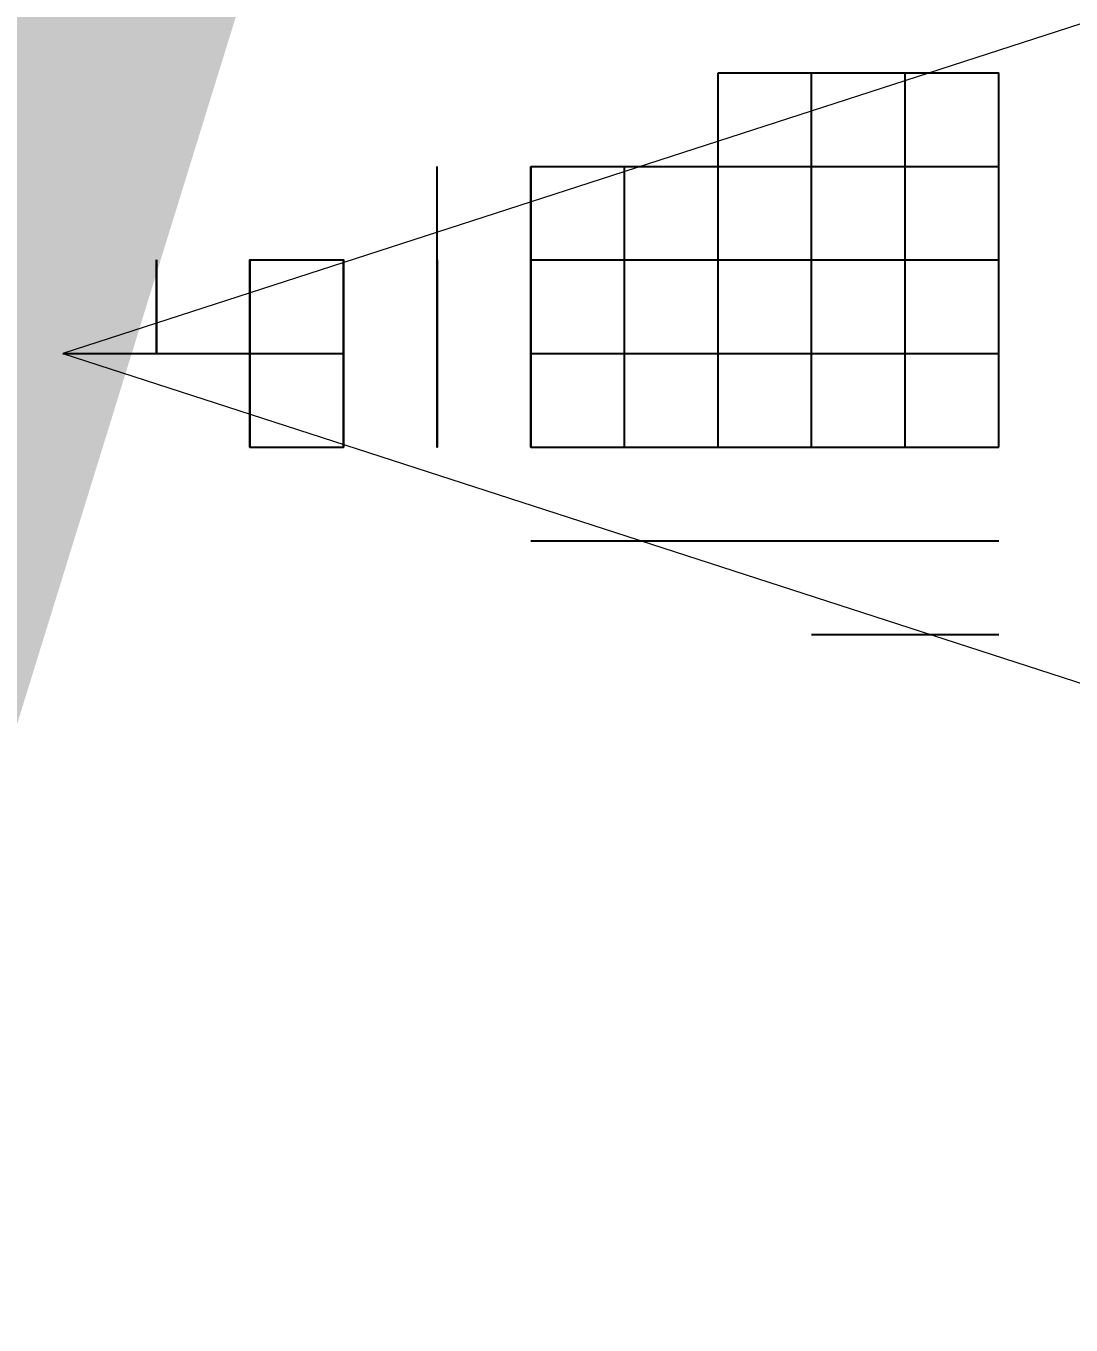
# Model space of a CAD drawing. Header units: millimetres. Extents: x 6 to 745025, y -1528 to 119936.
# Drawn here: x 176.273 to 176.746, y 109.43 to 110.017 of the extents above; entities that cross this region are included whole.
import ezdxf

# ---------------------------------------------------------------- set-up
doc = ezdxf.new("R2010")
doc.units = ezdxf.units.MM
doc.header["$MEASUREMENT"] = 0
doc.layers.get('0').update_dxf_attribs({"linetype": 'CONTINUOUS'})
doc.styles.add('Times New Roman$101H0', font='')
doc.styles.get('Times New Roman$101H0').set_extended_font_data('Times New Roman', bold=True)

msp = doc.modelspace()

# ---------------------------------------------------------------- linework, layer by layer
at = {"color": 0, "linetype": 'Continuous', "lineweight": 25, "true_color": 0x000005}
for p, q in [((176.67111, 109.99611), (176.71344, 109.99611)), ((176.67111, 109.99611), (176.71344, 109.99611)), ((176.71344, 109.99611), (176.71344, 109.99611)), ((176.71344, 109.99611), (176.71344, 109.99611)), ((176.37477, 109.91144), (176.41711, 109.91144)), ((176.37477, 109.91144), (176.41711, 109.91144)), ((176.37477, 109.91144), (176.41711, 109.91144)), ((176.41711, 109.91144), (176.41711, 109.91144)), ((176.41711, 109.91144), (176.41711, 109.91144)), ((176.45944, 109.91144), (176.45944, 109.91144)), ((176.45944, 109.91144), (176.45944, 109.91144)), ((176.45944, 109.91144), (176.45944, 109.91144)), ((176.45944, 109.91144), (176.45944, 109.91144)), ((176.45944, 109.91144), (176.45944, 109.91144)), ((176.45944, 109.91144), (176.45944, 109.91144)), ((176.45944, 109.91144), (176.45944, 109.91144)), ((176.29011, 109.86911), (176.29011, 109.86911)), ((176.45944, 109.86911), (176.45944, 109.86911)), ((176.45944, 109.86911), (176.45944, 109.86911)), ((176.45944, 109.86911), (176.45944, 109.86911)), ((176.45944, 109.86911), (176.45944, 109.86911)), ((176.45944, 109.86911), (176.45944, 109.86911)), ((176.45944, 109.86911), (176.45944, 109.86911)), ((176.45944, 109.86911), (176.45944, 109.86911)), ((176.37477, 109.82678), (176.41711, 109.82678)), ((176.37477, 109.82678), (176.41711, 109.82678)), ((176.37477, 109.82678), (176.41711, 109.82678)), ((176.41711, 109.82678), (176.41711, 109.82678)), ((176.41711, 109.82678), (176.41711, 109.82678)), ((176.45944, 109.82678), (176.45944, 109.82678)), ((176.45944, 109.82678), (176.45944, 109.82678)), ((176.45944, 109.82678), (176.45944, 109.82678)), ((176.45944, 109.82678), (176.45944, 109.82678)), ((176.45944, 109.82678), (176.45944, 109.82678)), ((176.45944, 109.82678), (176.45944, 109.82678)), ((176.45944, 109.82678), (176.45944, 109.82678)), ((176.50177, 109.78444), (176.50177, 109.78444)), ((176.50177, 109.78444), (176.50177, 109.78444)), ((176.50177, 109.78444), (176.50177, 109.78444)), ((176.50177, 109.78444), (176.50177, 109.78444)), ((176.50177, 109.78444), (176.50177, 109.78444)), ((176.50177, 109.78444), (176.50177, 109.78444)), ((176.54411, 109.78444), (176.54411, 109.78444)), ((176.54411, 109.78444), (176.54411, 109.78444)), ((176.54411, 109.78444), (176.54411, 109.78444)), ((176.54411, 109.78444), (176.54411, 109.78444)), ((176.54411, 109.78444), (176.54411, 109.78444)), ((176.54411, 109.78444), (176.54411, 109.78444)), ((176.54411, 109.78444), (176.54411, 109.78444)), ((176.58644, 109.78444), (176.58644, 109.78444)), ((176.58644, 109.78444), (176.58644, 109.78444)), ((176.58644, 109.78444), (176.58644, 109.78444)), ((176.58644, 109.78444), (176.58644, 109.78444)), ((176.58644, 109.78444), (176.58644, 109.78444)), ((176.58644, 109.78444), (176.58644, 109.78444)), ((176.58644, 109.78444), (176.58644, 109.78444)), ((176.62877, 109.78444), (176.62877, 109.78444)), ((176.62877, 109.78444), (176.62877, 109.78444)), ((176.62877, 109.78444), (176.62877, 109.78444)), ((176.62877, 109.78444), (176.62877, 109.78444)), ((176.62877, 109.78444), (176.62877, 109.78444)), ((176.62877, 109.78444), (176.62877, 109.78444)), ((176.62877, 109.78444), (176.62877, 109.78444)), ((176.67111, 109.78444), (176.67111, 109.78444)), ((176.67111, 109.78444), (176.67111, 109.78444)), ((176.67111, 109.78444), (176.67111, 109.78444)), ((176.67111, 109.78444), (176.67111, 109.78444)), ((176.67111, 109.78444), (176.67111, 109.78444)), ((176.67111, 109.78444), (176.67111, 109.78444)), ((176.67111, 109.78444), (176.67111, 109.78444)), ((176.71344, 109.78444), (176.71344, 109.78444)), ((176.71344, 109.78444), (176.71344, 109.78444)), ((176.71344, 109.78444), (176.71344, 109.78444)), ((176.71344, 109.78444), (176.71344, 109.78444)), ((176.71344, 109.78444), (176.71344, 109.78444)), ((176.71344, 109.78444), (176.71344, 109.78444)), ((176.71344, 109.78444), (176.71344, 109.78444)), ((176.62877, 109.74211), (176.62877, 109.74211)), ((176.62877, 109.74211), (176.62877, 109.74211)), ((176.62877, 109.74211), (176.62877, 109.74211)), ((176.62877, 109.74211), (176.62877, 109.74211)), ((176.62877, 109.74211), (176.62877, 109.74211)), ((176.62877, 109.74211), (176.62877, 109.74211)), ((176.67111, 109.74211), (176.71344, 109.74211)), ((176.67111, 109.74211), (176.71344, 109.74211)), ((176.67111, 109.74211), (176.67111, 109.74211)), ((176.67111, 109.74211), (176.67111, 109.74211)), ((176.67111, 109.74211), (176.67111, 109.74211)), ((176.67111, 109.74211), (176.67111, 109.74211)), ((176.67111, 109.74211), (176.67111, 109.74211)), ((176.67111, 109.74211), (176.67111, 109.74211)), ((176.67111, 109.74211), (176.67111, 109.74211)), ((176.71344, 109.74211), (176.71344, 109.74211)), ((176.71344, 109.74211), (176.71344, 109.74211)), ((176.71344, 109.74211), (176.71344, 109.74211)), ((176.71344, 109.74211), (176.71344, 109.74211)), ((176.71344, 109.74211), (176.71344, 109.74211)), ((176.71344, 109.74211), (176.71344, 109.74211)), ((176.71344, 109.74211), (176.71344, 109.74211)), ((176.71344, 109.74211), (176.71344, 109.74211)), ((176.71344, 109.74211), (176.71344, 109.74211))]:
    msp.add_line(p, q, dxfattribs=at)
at = {"color": 0, "linetype": 'Continuous', "lineweight": 18, "true_color": 0x000003}
msp.add_lwpolyline([(179.29577, 110.84278), (176.29011, 109.86911), (179.29577, 108.89544)], dxfattribs=at)
at = {"color": 0, "linetype": 'Continuous', "lineweight": 25, "true_color": 0x000005}
for points in [[(176.58644, 109.99611), (176.62877, 109.99611), (176.67111, 109.99611), (176.71344, 109.99611)], [(176.58644, 109.82678), (176.58644, 109.86911), (176.58644, 109.91144), (176.58644, 109.95378), (176.58644, 109.99611)], [(176.58644, 109.82678), (176.58644, 109.86911), (176.58644, 109.91144), (176.58644, 109.95378), (176.58644, 109.99611)], [(176.62877, 109.99611), (176.67111, 109.99611), (176.71344, 109.99611)], [(176.62877, 109.99611), (176.67111, 109.99611), (176.71344, 109.99611)], [(176.62877, 109.82678), (176.62877, 109.86911), (176.62877, 109.91144), (176.62877, 109.95378), (176.62877, 109.99611)], [(176.62877, 109.82678), (176.62877, 109.86911), (176.62877, 109.91144), (176.62877, 109.95378), (176.62877, 109.99611)], [(176.62877, 109.82678), (176.62877, 109.86911), (176.62877, 109.91144), (176.62877, 109.95378), (176.62877, 109.99611)], [(176.62877, 109.82678), (176.62877, 109.86911), (176.62877, 109.91144), (176.62877, 109.95378), (176.62877, 109.99611)], [(176.62877, 109.82678), (176.62877, 109.86911), (176.62877, 109.91144), (176.62877, 109.95378), (176.62877, 109.99611)], [(176.62877, 109.82678), (176.62877, 109.86911), (176.62877, 109.91144), (176.62877, 109.95378), (176.62877, 109.99611)], [(176.62877, 109.82678), (176.62877, 109.86911), (176.62877, 109.91144), (176.62877, 109.95378), (176.62877, 109.99611)], [(176.67111, 109.82678), (176.67111, 109.86911), (176.67111, 109.91144), (176.67111, 109.95378), (176.67111, 109.99611)], [(176.67111, 109.82678), (176.67111, 109.86911), (176.67111, 109.91144), (176.67111, 109.95378), (176.67111, 109.99611)], [(176.67111, 109.82678), (176.67111, 109.86911), (176.67111, 109.91144), (176.67111, 109.95378), (176.67111, 109.99611)], [(176.67111, 109.82678), (176.67111, 109.86911), (176.67111, 109.91144), (176.67111, 109.95378), (176.67111, 109.99611)], [(176.67111, 109.82678), (176.67111, 109.86911), (176.67111, 109.91144), (176.67111, 109.95378), (176.67111, 109.99611)], [(176.67111, 109.82678), (176.67111, 109.86911), (176.67111, 109.91144), (176.67111, 109.95378), (176.67111, 109.99611)], [(176.67111, 109.82678), (176.67111, 109.86911), (176.67111, 109.91144), (176.67111, 109.95378), (176.67111, 109.99611)], [(176.71344, 109.82678), (176.71344, 109.86911), (176.71344, 109.91144), (176.71344, 109.95378), (176.71344, 109.99611)], [(176.71344, 109.82678), (176.71344, 109.86911), (176.71344, 109.91144), (176.71344, 109.95378), (176.71344, 109.99611)], [(176.71344, 109.82678), (176.71344, 109.86911), (176.71344, 109.91144), (176.71344, 109.95378), (176.71344, 109.99611)], [(176.71344, 109.82678), (176.71344, 109.86911), (176.71344, 109.91144), (176.71344, 109.95378), (176.71344, 109.99611)], [(176.71344, 109.82678), (176.71344, 109.86911), (176.71344, 109.91144), (176.71344, 109.95378), (176.71344, 109.99611)], [(176.71344, 109.82678), (176.71344, 109.86911), (176.71344, 109.91144), (176.71344, 109.95378), (176.71344, 109.99611)], [(176.71344, 109.82678), (176.71344, 109.86911), (176.71344, 109.91144), (176.71344, 109.95378), (176.71344, 109.99611)], [(176.45944, 109.82678), (176.45944, 109.86911), (176.45944, 109.91144), (176.45944, 109.95378)], [(176.50177, 109.95378), (176.54411, 109.95378), (176.58644, 109.95378), (176.62877, 109.95378), (176.67111, 109.95378), (176.71344, 109.95378)], [(176.50177, 109.95378), (176.54411, 109.95378), (176.58644, 109.95378), (176.62877, 109.95378), (176.67111, 109.95378), (176.71344, 109.95378)], [(176.50177, 109.95378), (176.54411, 109.95378), (176.58644, 109.95378), (176.62877, 109.95378), (176.67111, 109.95378), (176.71344, 109.95378)], [(176.50177, 109.82678), (176.50177, 109.86911), (176.50177, 109.91144), (176.50177, 109.95378)], [(176.50177, 109.82678), (176.50177, 109.86911), (176.50177, 109.91144), (176.50177, 109.95378)], [(176.50177, 109.82678), (176.50177, 109.86911), (176.50177, 109.91144), (176.50177, 109.95378)], [(176.50177, 109.82678), (176.50177, 109.86911), (176.50177, 109.91144), (176.50177, 109.95378)], [(176.50177, 109.82678), (176.50177, 109.86911), (176.50177, 109.91144), (176.50177, 109.95378)], [(176.50177, 109.82678), (176.50177, 109.86911), (176.50177, 109.91144), (176.50177, 109.95378)], [(176.54411, 109.95378), (176.58644, 109.95378), (176.62877, 109.95378), (176.67111, 109.95378), (176.71344, 109.95378)], [(176.54411, 109.95378), (176.58644, 109.95378), (176.62877, 109.95378), (176.67111, 109.95378), (176.71344, 109.95378)], [(176.54411, 109.82678), (176.54411, 109.86911), (176.54411, 109.91144), (176.54411, 109.95378)], [(176.54411, 109.82678), (176.54411, 109.86911), (176.54411, 109.91144), (176.54411, 109.95378)], [(176.54411, 109.82678), (176.54411, 109.86911), (176.54411, 109.91144), (176.54411, 109.95378)], [(176.54411, 109.82678), (176.54411, 109.86911), (176.54411, 109.91144), (176.54411, 109.95378)], [(176.54411, 109.82678), (176.54411, 109.86911), (176.54411, 109.91144), (176.54411, 109.95378)], [(176.54411, 109.82678), (176.54411, 109.86911), (176.54411, 109.91144), (176.54411, 109.95378)], [(176.54411, 109.82678), (176.54411, 109.86911), (176.54411, 109.91144), (176.54411, 109.95378)], [(176.58644, 109.95378), (176.62877, 109.95378), (176.67111, 109.95378), (176.71344, 109.95378)], [(176.58644, 109.95378), (176.62877, 109.95378), (176.67111, 109.95378), (176.71344, 109.95378)], [(176.58644, 109.82678), (176.58644, 109.86911), (176.58644, 109.91144), (176.58644, 109.95378)], [(176.58644, 109.82678), (176.58644, 109.86911), (176.58644, 109.91144), (176.58644, 109.95378)], [(176.58644, 109.82678), (176.58644, 109.86911), (176.58644, 109.91144), (176.58644, 109.95378)], [(176.58644, 109.82678), (176.58644, 109.86911), (176.58644, 109.91144), (176.58644, 109.95378)], [(176.58644, 109.82678), (176.58644, 109.86911), (176.58644, 109.91144), (176.58644, 109.95378)], [(176.37477, 109.91144), (176.37477, 109.86911), (176.37477, 109.82678), (176.37477, 109.86911), (176.37477, 109.91144), (176.37477, 109.86911), (176.37477, 109.82678), (176.37477, 109.86911), (176.37477, 109.91144), (176.37477, 109.86911), (176.37477, 109.82678), (176.37477, 109.86911), (176.37477, 109.91144), (176.37477, 109.86911), (176.37477, 109.82678)], [(176.41711, 109.91144), (176.41711, 109.86911), (176.41711, 109.82678), (176.41711, 109.86911), (176.41711, 109.91144), (176.41711, 109.86911), (176.41711, 109.82678), (176.41711, 109.86911), (176.41711, 109.91144), (176.41711, 109.86911), (176.41711, 109.82678), (176.41711, 109.86911), (176.41711, 109.91144), (176.41711, 109.86911), (176.41711, 109.82678)], [(176.50177, 109.91144), (176.54411, 109.91144), (176.58644, 109.91144), (176.62877, 109.91144), (176.67111, 109.91144), (176.71344, 109.91144)], [(176.50177, 109.91144), (176.54411, 109.91144), (176.58644, 109.91144), (176.62877, 109.91144), (176.67111, 109.91144), (176.71344, 109.91144)], [(176.50177, 109.91144), (176.54411, 109.91144), (176.58644, 109.91144), (176.62877, 109.91144), (176.67111, 109.91144), (176.71344, 109.91144)], [(176.50177, 109.91144), (176.54411, 109.91144), (176.58644, 109.91144), (176.62877, 109.91144), (176.67111, 109.91144), (176.71344, 109.91144)], [(176.50177, 109.91144), (176.54411, 109.91144), (176.58644, 109.91144), (176.62877, 109.91144), (176.67111, 109.91144), (176.71344, 109.91144)], [(176.50177, 109.91144), (176.54411, 109.91144), (176.58644, 109.91144), (176.62877, 109.91144), (176.67111, 109.91144), (176.71344, 109.91144)], [(176.50177, 109.91144), (176.54411, 109.91144), (176.58644, 109.91144), (176.62877, 109.91144), (176.67111, 109.91144), (176.71344, 109.91144)], [(176.29011, 109.86911), (176.33244, 109.86911), (176.37477, 109.86911), (176.41711, 109.86911)], [(176.29011, 109.86911), (176.33244, 109.86911), (176.37477, 109.86911), (176.41711, 109.86911)], [(176.29011, 109.86911), (176.33244, 109.86911), (176.37477, 109.86911), (176.41711, 109.86911)], [(176.33244, 109.86911), (176.37477, 109.86911), (176.41711, 109.86911)], [(176.33244, 109.86911), (176.37477, 109.86911), (176.41711, 109.86911)], [(176.33244, 109.86911), (176.37477, 109.86911), (176.41711, 109.86911)], [(176.33244, 109.86911), (176.37477, 109.86911), (176.41711, 109.86911)], [(176.50177, 109.86911), (176.54411, 109.86911), (176.58644, 109.86911), (176.62877, 109.86911), (176.67111, 109.86911), (176.71344, 109.86911)], [(176.50177, 109.86911), (176.54411, 109.86911), (176.58644, 109.86911), (176.62877, 109.86911), (176.67111, 109.86911), (176.71344, 109.86911)], [(176.50177, 109.86911), (176.54411, 109.86911), (176.58644, 109.86911), (176.62877, 109.86911), (176.67111, 109.86911), (176.71344, 109.86911)], [(176.50177, 109.86911), (176.54411, 109.86911), (176.58644, 109.86911), (176.62877, 109.86911), (176.67111, 109.86911), (176.71344, 109.86911)], [(176.50177, 109.86911), (176.54411, 109.86911), (176.58644, 109.86911), (176.62877, 109.86911), (176.67111, 109.86911), (176.71344, 109.86911)], [(176.50177, 109.86911), (176.54411, 109.86911), (176.58644, 109.86911), (176.62877, 109.86911), (176.67111, 109.86911), (176.71344, 109.86911)], [(176.50177, 109.86911), (176.54411, 109.86911), (176.58644, 109.86911), (176.62877, 109.86911), (176.67111, 109.86911), (176.71344, 109.86911)], [(176.50177, 109.82678), (176.54411, 109.82678), (176.58644, 109.82678), (176.62877, 109.82678), (176.67111, 109.82678), (176.71344, 109.82678)], [(176.50177, 109.82678), (176.54411, 109.82678), (176.58644, 109.82678), (176.62877, 109.82678), (176.67111, 109.82678), (176.71344, 109.82678)], [(176.50177, 109.82678), (176.54411, 109.82678), (176.58644, 109.82678), (176.62877, 109.82678), (176.67111, 109.82678), (176.71344, 109.82678)], [(176.50177, 109.82678), (176.54411, 109.82678), (176.58644, 109.82678), (176.62877, 109.82678), (176.67111, 109.82678), (176.71344, 109.82678)], [(176.50177, 109.82678), (176.54411, 109.82678), (176.58644, 109.82678), (176.62877, 109.82678), (176.67111, 109.82678), (176.71344, 109.82678)], [(176.50177, 109.82678), (176.54411, 109.82678), (176.58644, 109.82678), (176.62877, 109.82678), (176.67111, 109.82678), (176.71344, 109.82678)], [(176.50177, 109.82678), (176.54411, 109.82678), (176.58644, 109.82678), (176.62877, 109.82678), (176.67111, 109.82678), (176.71344, 109.82678)], [(176.50177, 109.82678), (176.54411, 109.82678), (176.58644, 109.82678), (176.62877, 109.82678), (176.67111, 109.82678), (176.71344, 109.82678)], [(176.50177, 109.78444), (176.54411, 109.78444), (176.58644, 109.78444), (176.62877, 109.78444), (176.67111, 109.78444), (176.71344, 109.78444)], [(176.50177, 109.78444), (176.54411, 109.78444), (176.58644, 109.78444), (176.62877, 109.78444), (176.67111, 109.78444), (176.71344, 109.78444)], [(176.54411, 109.78444), (176.58644, 109.78444), (176.62877, 109.78444), (176.67111, 109.78444), (176.71344, 109.78444)], [(176.54411, 109.78444), (176.58644, 109.78444), (176.62877, 109.78444), (176.67111, 109.78444), (176.71344, 109.78444)], [(176.58644, 109.78444), (176.62877, 109.78444), (176.67111, 109.78444), (176.71344, 109.78444)], [(176.58644, 109.78444), (176.62877, 109.78444), (176.67111, 109.78444), (176.71344, 109.78444)], [(176.62877, 109.78444), (176.67111, 109.78444), (176.71344, 109.78444)], [(176.62877, 109.74211), (176.67111, 109.74211), (176.71344, 109.74211)], [(176.62877, 109.74211), (176.67111, 109.74211), (176.71344, 109.74211)]]:
    msp.add_lwpolyline(points, dxfattribs=at)
for points in [[(176.50177, 109.95378), (176.50177, 109.91144), (176.50177, 109.86911), (176.50177, 109.82678), (176.50177, 109.86911), (176.50177, 109.91144)], [(176.33244, 109.91144), (176.33244, 109.86911)], [(176.45944, 109.91144), (176.45944, 109.86911), (176.45944, 109.82678), (176.45944, 109.86911), (176.45944, 109.91144), (176.45944, 109.86911), (176.45944, 109.82678), (176.45944, 109.86911), (176.45944, 109.91144), (176.45944, 109.86911), (176.45944, 109.82678), (176.45944, 109.86911)]]:
    msp.add_lwpolyline(points, close=True, dxfattribs=at)

# ---------------------------------------------------------------- texts
at = {"color": 0, "true_color": 0x000001, "style": 'Times New Roman$101H0'}
msp.add_text('W', height=2.30351, dxfattribs=at).set_placement((173.45377, 108.89544))

doc.saveas('drawing.dxf')
